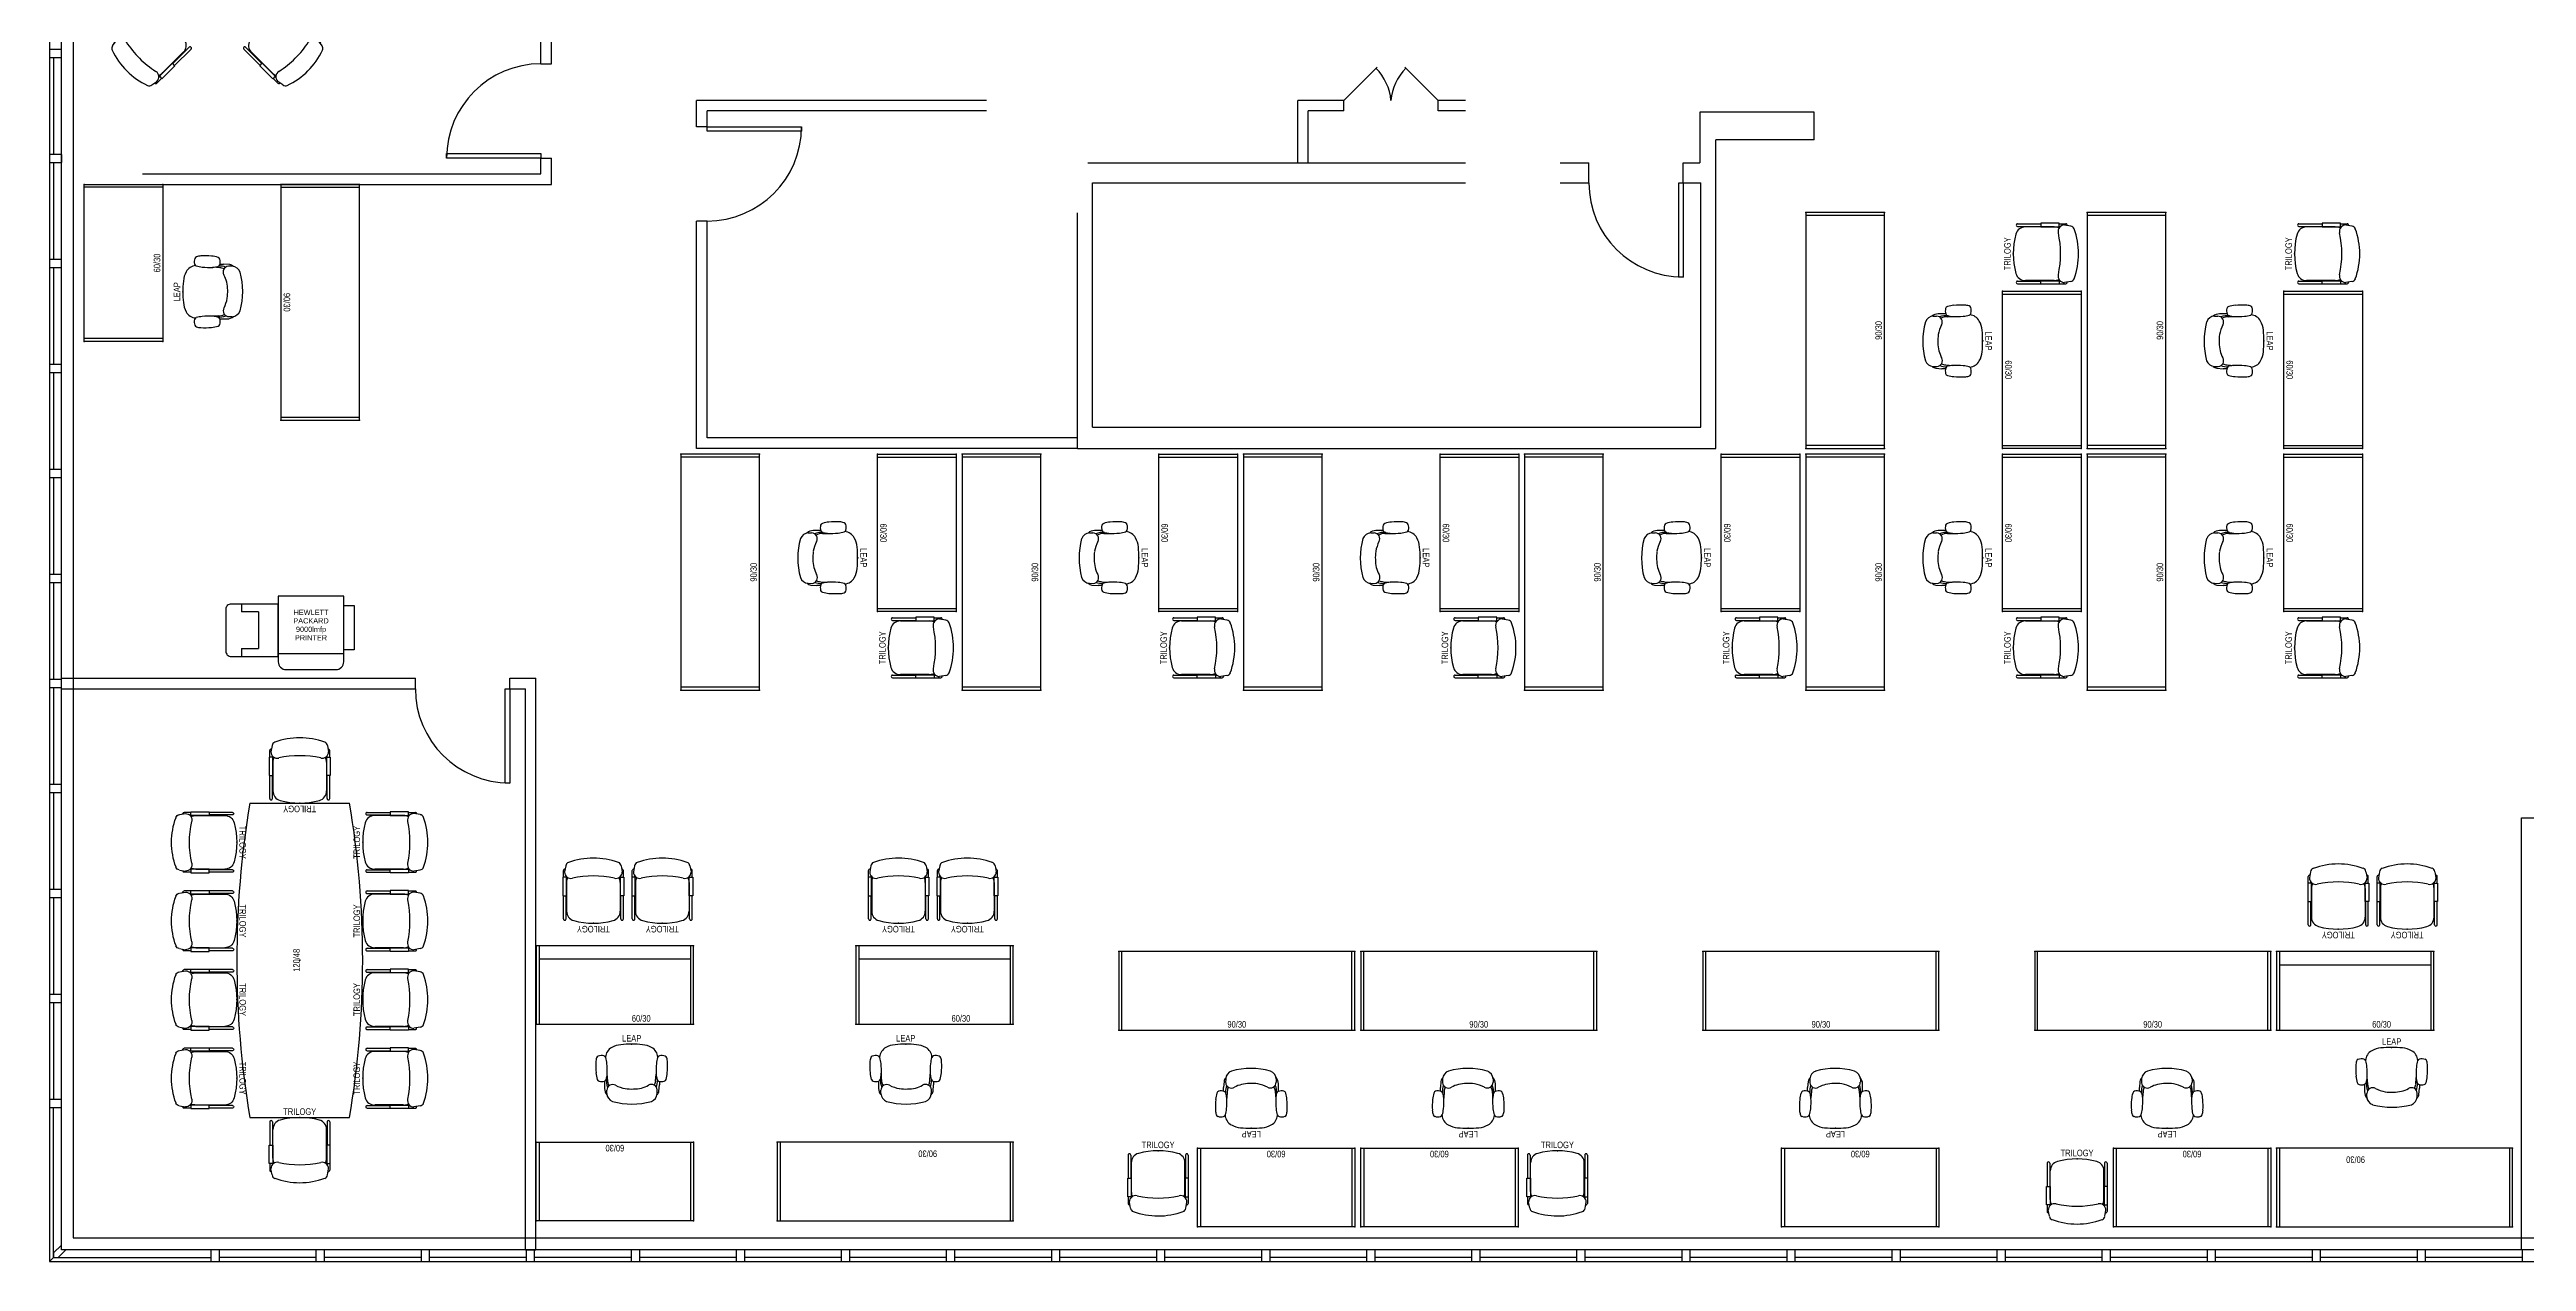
# Model space of a CAD drawing. Header units: inches. Extents: x 0 to 2565, y -97 to 1116.
# Drawn here: x 0 to 945, y 0 to 462 of the extents above; entities that cross this region are included whole.
import ezdxf
from ezdxf.enums import TextEntityAlignment as Align

# ---------------------------------------------------------------- set-up
doc = ezdxf.new("R2010")
doc.units = ezdxf.units.IN
doc.header["$MEASUREMENT"] = 0
for name, color, linetype in [('A-DOOR', 5, 'Continuous'), ('A-EQPM-MOVE', 5, 'Continuous'), ('A-EQPM-TEXT', 7, 'Continuous'), ('A-FURN', 1, 'Continuous'), ('A-FURN-P-FREE', 1, 'Continuous'), ('A-FURN-P-FREE-T', 7, 'Continuous'), ('A-FURN-P-SEAT', 1, 'Continuous'), ('A-FURN-P-SEAT-T', 7, 'Continuous'), ('A-GLAZ', 4, 'Continuous'), ('A-WALL-EXTR', 3, 'Continuous'), ('A-WALL-INTR', 3, 'Continuous')]:
    doc.layers.add(name, color=color, linetype=linetype)
doc.styles.add('Notes', font='ARIALN.TTF')
doc.styles.get("Standard").update_dxf_attribs({"font": 'arial.ttf'})

# ---------------------------------------------------------------- blocks, each defined once
blk = doc.blocks.new('P_9283A')
at = {"layer": 'A-FURN-P-FREE'}
for p, q in [((0, 0), (0, -30)), ((90, 0), (0, 0)), ((1.125, -30), (1.125, 0)), ((88.875, -30), (88.875, 0)), ((90, -30), (90, 0)), ((0, -30), (90, -30))]:
    blk.add_line(p, q, dxfattribs=at)
for p in [(0, 0), (90, 0), (0, -30), (90, -30)]:
    blk.add_point(p, dxfattribs=at)
at = {"layer": 'A-FURN-P-FREE-T', "style": 'Notes', "flags": 1}
for tag in ['CAPPN', 'CAPMG', 'CAPMC', 'CAPQT', 'CAPDH', 'CAPGC']:
    blk.add_attdef(tag, (0, 0), '', height=0.001, dxfattribs=at)
at = {"layer": 'A-FURN-P-FREE-T', "style": 'Notes'}
blk.add_attdef('CAPTG', text='', height=2.5, dxfattribs=at).set_placement((45, -29), align=Align.CENTER)
blk = doc.blocks.new('P_9259A')
at = {"layer": 'A-FURN-P-FREE'}
for p, q in [((0, 0), (60, 0)), ((0, -30), (0, 0)), ((1.125, -30), (1.125, 0)), ((58.875, -30), (58.875, 0)), ((60, 0), (60, -30)), ((60, -30), (0, -30))]:
    blk.add_line(p, q, dxfattribs=at)
for p in [(0, 0), (60, 0), (0, -30), (60, -30)]:
    blk.add_point(p, dxfattribs=at)
at = {"layer": 'A-FURN-P-FREE-T', "style": 'Notes', "flags": 1}
for tag in ['CAPPN', 'CAPMG', 'CAPMC', 'CAPQT', 'CAPDH', 'CAPGC']:
    blk.add_attdef(tag, (0, 0), '', height=0.001, dxfattribs=at)
at = {"layer": 'A-FURN-P-FREE-T', "style": 'Notes'}
blk.add_attdef('CAPTG', text='', height=2.5, dxfattribs=at).set_placement((30, -29), align=Align.CENTER)
blk = doc.blocks.new('P_421482N')
at = {"layer": 'A-FURN-P-SEAT'}
for p, q in [((-11.44, -1.66), (-11.44, -10.5)), ((-10.44, -1.66), (-10.44, -10.5)), ((-10.22, -15.56), (-10.22, -4.62)), ((10.22, -15.56), (10.22, -4.62)), ((10.44, -1.66), (10.44, -10.5)), ((11.44, -1.66), (11.44, -10.5)), ((-11.62, -17.53), (-11.62, -10.5)), ((-11.62, -10.5), (-10.28, -10.5)), ((-10.28, -17.53), (-11.62, -17.53)), ((-11.44, -17.53), (-11.44, -20.09)), ((-10.44, -17.53), (-10.44, -17.94)), ((-10.28, -10.5), (-10.28, -17.53)), ((-10.28, -16.56), (-10.12, -16.53)), ((10.28, -16.56), (10.12, -16.53)), ((10.28, -10.5), (10.28, -17.53)), ((11.62, -10.5), (10.28, -10.5)), ((10.28, -17.53), (11.62, -17.53)), ((10.44, -17.53), (10.44, -17.94)), ((11.44, -17.53), (11.44, -20.09)), ((11.62, -17.53), (11.62, -10.5)), ((-10.56, -21.91), (-10.97, -19.56)), ((10.56, -21.91), (10.97, -19.56))]:
    blk.add_line(p, q, dxfattribs=at)
for centre, radius, start, end in [((0, -28.62), 28.62, 74.81071, 105.18413), ((-10.94, -1.66), 0.498, 359.9928, 180.00719), ((-6.53, -4.56), 3.7, 105.18432, 180.7989), ((6.53, -4.56), 3.7, 359.2011, 74.81568), ((10.94, -1.66), 0.498, 359.9928, 180.00719), ((-8.53, -19.56), 2.46, 77.80758, 179.93267), ((-5.88, -15.56), 4.35, 179.99962, 206.00278), ((0, 19.84), 37.88, 257.80759, 282.19241), ((8.53, -19.56), 2.46, 0.06733, 102.19242), ((5.88, -15.56), 4.35, 333.99721, 0.00038), ((-10.94, -20.09), 0.5, 180.00001, 282.36398), ((-8.97, -21.72), 1.59, 187.74627, 249.92944), ((0, 2.88), 27.75, 249.9202, 290.07048), ((8.97, -21.72), 1.59, 290.07057, 352.25373), ((10.94, -20.09), 0.5, 257.63602, 0)]:
    blk.add_arc(centre, radius, start, end, dxfattribs=at)
blk.add_point((0, 0), dxfattribs=at)
at = {"layer": 'A-FURN-P-SEAT-T', "style": 'Notes'}
blk.add_attdef('CAPTG', text='', height=2.5, dxfattribs=at).set_placement((0, 1), align=Align.CENTER)
at = {"layer": 'A-FURN-P-SEAT-T', "style": 'Notes', "flags": 1}
for tag in ['CAPMC', 'CAPQT', 'CAPDH', 'CAPGC']:
    blk.add_attdef(tag, (0, 0), '', height=0.001, dxfattribs=at)
for tag, p in [('CAPMG', (0, -4.88)), ('CAPPN', (0, -2.65))]:
    blk.add_attdef(tag, text='', height=1.5, dxfattribs=at).set_placement(p, align=Align.CENTER)
blk = doc.blocks.new('P_462LEAP9L')
at = {"layer": 'A-FURN-P-SEAT'}
for p, q in [((-10.34375, -14.09375), (-10.34375, -16.90625)), ((-9.5, -18.875), (-9.5, -17.59375)), ((-9.21875, -13.4375), (-9.3125, -10.46875)), ((9.15625, -14.0625), (9.34375, -11.46875)), ((9.75, -18.875), (9.78125, -17.40625)), ((10.40625, -17.90625), (10.59375, -15.53125)), ((10.59375, -14.15625), (10.59375, -15.53125))]:
    blk.add_line(p, q, dxfattribs=at)
for centre, radius, start, end in [((12.28125, -8.46875), 25.98489, 176.57120906, 185.47033084), ((-6.15625, -7.34375), 7.54303, 163.34267626, 176.57131835), ((-12.40625, -5.46875), 1, 110.36924536, 163.34267626), ((-11.5, -7.9375), 3.60212, 75.38580874, 110.3701811), ((-10.84375, -5.40625), 1, 16.20033957, 75.38580874), ((-5.40625, -5.3125), 4.60309, 118.75166333, 175.08959077), ((-22.1875, -8.6875), 12.82375, 5.83463616, 16.20033957), ((-37.0625, -10.21875), 27.76665, 357.45606508, 5.83460842), ((-3.25, -9.21875), 9.05777, 95.41733289, 118.75175895), ((0, -43.46875), 43.46307, 84.58250819, 95.41755829), ((3.25, -9.21875), 9.05777, 61.24823923, 84.58267212), ((5.40625, -5.3125), 4.60309, 4.91041125, 61.24833485), ((37.0625, -10.21875), 27.76665, 174.16539787, 182.54394995), ((22.1875, -8.6875), 12.82375, 163.7996569, 174.16537055), ((10.84375, -5.40625), 1, 104.61419627, 163.7996569), ((11.5, -7.9375), 3.60212, 69.62982391, 104.61419627), ((12.40625, -5.46875), 1, 16.65732704, 69.63075281), ((6.15625, -7.34375), 7.54303, 3.42868602, 16.65732704), ((-12.28125, -8.46875), 25.98489, 354.52965687, 3.42879168), ((0.21875, -9.625), 13.88466, 185.47035816, 195.93930329), ((-12.15625, -13.15625), 1, 195.93930329, 254.01743999), ((-11.46875, -10.6875), 3.57363, 254.01735803, 289.17264221), ((-6.71875, -16.9375), 3.62425, 179.61516483, 221.21343476), ((-10.625, -13.125), 1, 289.17215044, 347.01849784), ((-24.4375, -9.9375), 15.1794, 347.01847052, 354.21563209), ((-3.03125, -14), 6.60861, 172.57800727, 202.01037157), ((-6, -18.53125), 3.53954, 185.25203799, 248.41993604), ((-7.25, -17.625), 2.22994, 60.32268713, 179.23734609), ((-4.40625, -13.59375), 4.81682, 178.03851128, 208.27290372), ((1.03125, -0.625), 16.70801, 244.47096655, 257.95397853), ((0, 1.0625), 18.17117, 262.26661462, 281.8116927), ((-1.65625, 1.15625), 18.68013, 286.74199645, 295.60381173), ((7.5625, -17.5625), 2.21245, 4.29278328, 121.46600782), ((6.28125, -18.59375), 3.47662, 290.94032249, 355.38766523), ((3.84375, -13.5625), 5.35026, 336.32575473, 354.35638863), ((24.4375, -9.9375), 15.1794, 185.78436927, 192.98151719), ((2.96875, -14.09375), 6.84958, 340.41810355, 3.21448339), ((10.625, -13.125), 1, 192.98151719, 250.82785093), ((7.84375, -17.46875), 2.60135, 315.24921163, 350.23830366), ((11.46875, -10.6875), 3.57363, 250.82735915, 285.98264334), ((12.15625, -13.15625), 1, 285.98253406, 344.06069808), ((-0.21875, -9.625), 13.88466, 344.06069808, 354.52965687), ((0.125, 5.125), 27.96808, 254.63207505, 285.36792632)]:
    blk.add_arc(centre, radius, start, end, dxfattribs=at)
blk.add_point((0, 0), dxfattribs=at)
at = {"layer": 'A-FURN-P-SEAT-T', "style": 'Notes'}
blk.add_attdef('CAPTG', text='', height=2.5, dxfattribs=at).set_placement((0, 1), align=Align.CENTER)
at = {"layer": 'A-FURN-P-SEAT-T', "style": 'Notes', "flags": 1}
for tag in ['CAPPN', 'CAPMG', 'CAPMC', 'CAPQT', 'CAPDH', 'CAPGC']:
    blk.add_attdef(tag, (0, 0), '', height=0.001, dxfattribs=at)
blk = doc.blocks.new('P_9259AR')
at = {"layer": 'A-FURN-P-FREE'}
for p, q in [((60, 0), (0, 0)), ((0, 0), (0, -30)), ((1.125, 0), (1.125, -30)), ((58.875, 0), (58.875, -30)), ((60, -30), (60, 0)), ((1.125, -5), (58.875, -5)), ((0, -30), (60, -30))]:
    blk.add_line(p, q, dxfattribs=at)
for p in [(0, 0), (60, 0), (0, -30), (60, -30)]:
    blk.add_point(p, dxfattribs=at)
at = {"layer": 'A-FURN-P-FREE-T', "style": 'Notes', "flags": 1}
for tag in ['CAPPN', 'CAPMG', 'CAPMC', 'CAPQT', 'CAPDH', 'CAPGC']:
    blk.add_attdef(tag, (0, 0), '', height=0.001, dxfattribs=at)
at = {"layer": 'A-FURN-P-FREE-T', "style": 'Notes'}
blk.add_attdef('CAPTG', text='', height=2.5, dxfattribs=at).set_placement((30, -29), align=Align.CENTER)
blk = doc.blocks.new('P_851204838')
at = {"layer": 'A-FURN-P-FREE'}
for p, q in [((-60, 19), (-60, -19)), ((60, 19), (60, -19))]:
    blk.add_line(p, q, dxfattribs=at)
for centre, start, end in [((0, -338.5), 80.47272, 99.52728), ((0, 338.5), 260.47271, 279.52729)]:
    blk.add_arc(centre, 362.5, start, end, dxfattribs=at)
blk.add_point((0, 0), dxfattribs=at)
at = {"layer": 'A-FURN-P-FREE-T', "style": 'Notes'}
blk.add_attdef('CAPTG', text='', height=2.5, dxfattribs=at).set_placement((0, 0), align=Align.CENTER)
at = {"layer": 'A-FURN-P-FREE-T', "style": 'Notes', "flags": 1}
for tag in ['CAPPN', 'CAPMG', 'CAPMC', 'CAPQT', 'CAPDH', 'CAPGC']:
    blk.add_attdef(tag, (0, 0), '', height=0.001, dxfattribs=at)
blk = doc.blocks.new('hp9000lmfp')
at = {"layer": 'A-EQPM-MOVE'}
for p, q in [((25, 0), (0, 0)), ((0, 0), (0, -25)), ((25, -25), (25, 0)), ((-14, -3), (-14, -6)), ((-7.5, -6), (-14, -6)), ((-7.5, -6), (-7.5, -20)), ((-14, -20), (-7.5, -20)), ((-14, -20), (-14, -23))]:
    blk.add_line(p, q, dxfattribs=at)
for points in [[(0, -3), (-18, -3, 0.414214), (-20, -5), (-20, -21, 0.414214), (-18, -23), (0, -23)], [(3, -28), (22, -28, 0.414214), (25, -25), (25, -22), (0, -22), (0, -25, 0.414214)]]:
    blk.add_lwpolyline(points, format="xyb", close=True, dxfattribs=at)
blk.add_lwpolyline([(25, -3.5), (29, -3.5), (29, -20.5), (25, -20.5)], close=True, dxfattribs=at)
at = {"layer": 'A-EQPM-TEXT'}
for s, p in [('PACKARD', (12.5, -9.38)), ('HEWLETT', (12.5, -6.14)), ('PRINTER', (12.5, -15.86)), ('9000lmfp', (12.5, -12.62))]:
    blk.add_text(s, height=2, dxfattribs=at).set_placement(p, align=Align.MIDDLE_CENTER)
blk = doc.blocks.new('corner')
at = {"layer": 'A-GLAZ'}
blk.add_lwpolyline([(0, 1.75), (0, 0), (-1.75, 0), (-4.75, 3), (-3, 3), (-3, 4.75)], close=True, dxfattribs=at)

msp = doc.modelspace()

# ---------------------------------------------------------------- linework, layer by layer
at = {"layer": 'A-DOOR'}
for p, q in [((493.52, 443), (506.25, 455.73)), ((529.52, 443), (516.79, 455.73)), ((250.75, 433), (286.75, 433)), ((250.75, 431.25), (250.75, 433)), ((286.75, 431.25), (250.75, 431.25)), ((286.75, 433), (286.75, 431.25)), ((151.4, 422.75), (187.4, 422.75)), ((151.4, 421), (151.4, 422.75)), ((187.4, 421), (151.4, 421)), ((187.4, 422.75), (187.4, 421)), ((621.25, 375.63), (621.25, 411.63)), ((621.25, 411.63), (623, 411.63)), ((623, 411.63), (623, 375.63)), ((623, 375.63), (621.25, 375.63)), ((173.75, 182.57), (173.75, 218.57)), ((173.75, 218.57), (175.5, 218.57)), ((175.5, 218.57), (175.5, 182.57)), ((175.5, 182.57), (173.75, 182.57))]:
    msp.add_line(p, q, dxfattribs=at)
for centre, radius, start, end in [((187.4, 421), 36, 90, 180), ((491.85, 441.33), 19.74, 4.85928, 45), ((531.19, 441.33), 19.74, 135, 175.14072), ((250.75, 433), 36, 270, 0), ((623, 411.63), 36, 180, 270), ((175.5, 218.57), 36, 180, 270)]:
    msp.add_arc(centre, radius, start, end, dxfattribs=at)
at = {"layer": 'A-GLAZ'}
for p, q in [((4.5, 4.5), (4.5, 582.87)), ((0, 459.44), (4.5, 459.44)), ((1.5, 459.44), (1.5, 422.4)), ((0, 419.38), (4.5, 419.38)), ((1.5, 419.38), (1.5, 382.34)), ((0, 379.32), (4.5, 379.32)), ((1.5, 379.32), (1.5, 342.27)), ((0, 339.26), (4.5, 339.26)), ((1.5, 339.26), (1.5, 302.21)), ((0, 299.19), (4.5, 299.19)), ((1.5, 299.19), (1.5, 262.15)), ((0, 259.13), (4.5, 259.13)), ((1.5, 259.13), (1.5, 222.09)), ((0, 219.07), (4.5, 219.07)), ((1.5, 219.07), (1.5, 182.02)), ((0, 179.01), (4.5, 179.01)), ((1.5, 179.01), (1.5, 141.96)), ((0, 138.94), (4.5, 138.94)), ((1.5, 138.94), (1.5, 101.9)), ((0, 98.88), (4.5, 98.88)), ((1.5, 98.88), (1.5, 61.84)), ((0, 58.82), (4.5, 58.82)), ((1.5, 1.5), (1.5, 58.8)), ((0, 0), (1.5, 1.5)), ((1.5, 1.5), (61.65, 1.5)), ((1089.39, 4.5), (4.5, 4.5)), ((61.66, 0), (61.66, 4.5)), ((101.72, 1.5), (64.66, 1.5)), ((101.72, 0), (101.72, 4.5)), ((141.79, 1.5), (104.72, 1.5)), ((141.79, 0), (141.79, 4.5)), ((181.85, 1.5), (144.79, 1.5)), ((181.85, 0), (181.85, 4.5)), ((221.91, 1.5), (184.85, 1.5)), ((221.91, 0), (221.91, 4.5)), ((261.97, 1.5), (224.91, 1.5)), ((261.97, 0), (261.97, 4.5)), ((302.04, 1.5), (264.97, 1.5)), ((302.04, 0), (302.04, 4.5)), ((342.1, 1.5), (305.04, 1.5)), ((342.1, 0), (342.1, 4.5)), ((382.16, 1.5), (345.1, 1.5)), ((382.16, 0), (382.16, 4.5)), ((422.22, 1.5), (385.16, 1.5)), ((422.22, 0), (422.22, 4.5)), ((462.29, 1.5), (425.22, 1.5)), ((462.29, 0), (462.29, 4.5)), ((502.35, 1.5), (465.29, 1.5)), ((502.35, 0), (502.35, 4.5)), ((542.41, 1.5), (505.35, 1.5)), ((542.41, 0), (542.41, 4.5)), ((582.47, 1.5), (545.41, 1.5)), ((582.47, 0), (582.47, 4.5)), ((622.54, 1.5), (585.47, 1.5)), ((622.54, 0), (622.54, 4.5)), ((662.6, 1.5), (625.54, 1.5)), ((662.6, 0), (662.6, 4.5)), ((702.66, 1.5), (665.6, 1.5)), ((702.66, 0), (702.66, 4.5)), ((742.72, 1.5), (705.66, 1.5)), ((742.72, 0), (742.72, 4.5)), ((782.79, 1.5), (745.72, 1.5)), ((782.79, 0), (782.79, 4.5)), ((822.85, 1.5), (785.79, 1.5)), ((822.85, 0), (822.85, 4.5)), ((862.91, 1.5), (825.85, 1.5)), ((862.91, 0), (862.91, 4.5)), ((902.97, 1.5), (865.91, 1.5)), ((902.97, 0), (902.97, 4.5)), ((943.04, 1.5), (905.97, 1.5)), ((943.04, 0), (943.04, 4.5))]:
    msp.add_line(p, q, dxfattribs=at)
for points in [[(4.5, 462.44), (0, 462.44)], [(4.5, 422.38), (0, 422.38)], [(4.5, 382.32), (0, 382.32)], [(4.5, 342.26), (0, 342.26)], [(4.5, 302.19), (0, 302.19)], [(4.5, 262.13), (0, 262.13)], [(4.5, 222.07), (0, 222.07)], [(4.5, 182.01), (0, 182.01)], [(4.5, 141.94), (0, 141.94)], [(4.5, 101.88), (0, 101.88)], [(4.5, 61.82), (0, 61.82)], [(64.66, 4.5), (64.66, 0)], [(104.72, 4.5), (104.72, 0)], [(144.79, 4.5), (144.79, 0)], [(184.85, 4.5), (184.85, 0)], [(224.91, 4.5), (224.91, 0)], [(264.97, 4.5), (264.97, 0)], [(305.04, 4.5), (305.04, 0)], [(345.1, 4.5), (345.1, 0)], [(385.16, 4.5), (385.16, 0)], [(425.22, 4.5), (425.22, 0)], [(465.29, 4.5), (465.29, 0)], [(505.35, 4.5), (505.35, 0)], [(545.41, 4.5), (545.41, 0)], [(585.47, 4.5), (585.47, 0)], [(625.54, 4.5), (625.54, 0)], [(665.6, 4.5), (665.6, 0)], [(705.66, 4.5), (705.66, 0)], [(745.72, 4.5), (745.72, 0)], [(785.79, 4.5), (785.79, 0)], [(825.85, 4.5), (825.85, 0)], [(865.91, 4.5), (865.91, 0)], [(905.97, 4.5), (905.97, 0)]]:
    msp.add_lwpolyline(points, dxfattribs=at)
at = {"layer": 'A-WALL-EXTR'}
for p, q in [((0, 587.37), (0, 0)), ((9, 578.37), (9, 9)), ((0, 0), (1084.89, 0)), ((9, 9), (1090.62, 9))]:
    msp.add_line(p, q, dxfattribs=at)
at = {"layer": 'A-WALL-INTR'}
for p, q in [((187.4, 457), (187.4, 553.67)), ((191.4, 457), (191.4, 553.67)), ((187.4, 457), (191.4, 457)), ((357.25, 443), (246.75, 443)), ((246.75, 433), (246.75, 443)), ((357.25, 439), (250.75, 439)), ((250.75, 433), (250.75, 439)), ((476, 419.25), (476, 443)), ((493.52, 443), (476, 443)), ((480, 419.25), (480, 439)), ((493.52, 439), (480, 439)), ((493.52, 439), (493.52, 443)), ((540, 443), (529.52, 443)), ((529.52, 439), (529.52, 443)), ((540, 439), (529.52, 439)), ((629.29, 438.5), (629.29, 419.25)), ((672.87, 438.5), (629.29, 438.5)), ((672.87, 428), (672.87, 438.5)), ((250.75, 433), (246.75, 433)), ((635.38, 310.25), (635.38, 428)), ((672.87, 428), (635.38, 428)), ((4.5, 422.38), (4.5, 419.38)), ((187.4, 415), (187.4, 421)), ((187.4, 421), (191.4, 421)), ((191.4, 411), (191.4, 421)), ((396, 419.25), (540, 419.25)), ((576, 419.25), (587, 419.25)), ((587, 411.63), (587, 419.25)), ((623, 411.63), (623, 419.25)), ((623, 419.25), (629.29, 419.25)), ((35.5, 415), (187.4, 415)), ((35.5, 411), (191.4, 411)), ((397.69, 318.37), (397.69, 411.63)), ((397.69, 411.63), (540, 411.63)), ((576, 411.63), (587, 411.63)), ((623, 411.63), (629.69, 411.63)), ((629.69, 318.37), (629.69, 411.63)), ((246.75, 310.25), (246.75, 397)), ((250.75, 397), (246.75, 397)), ((250.75, 314.25), (250.75, 397)), ((392, 310.25), (392, 400.13)), ((392, 314.25), (250.75, 314.25)), ((397.69, 318.37), (629.69, 318.37)), ((392, 310.25), (246.75, 310.25)), ((392, 310.25), (635.38, 310.25)), ((4.5, 222.57), (139.5, 222.57)), ((4.5, 219.07), (4.5, 222.07)), ((4.5, 218.57), (139.5, 218.57)), ((139.5, 218.57), (139.5, 222.57)), ((175.5, 218.57), (175.5, 222.57)), ((175.5, 222.57), (185.5, 222.57)), ((175.5, 218.57), (181.5, 218.57)), ((181.5, 4.5), (181.5, 218.57)), ((185.5, 4.5), (185.5, 222.57)), ((942.69, 4.5), (942.69, 169.31)), ((942.69, 169.31), (952.69, 169.31)), ((185.5, 4.5), (181.5, 4.5)), ((181.5, 4.5), (185.5, 4.5))]:
    msp.add_line(p, q, dxfattribs=at)

# ---------------------------------------------------------------- block references
at = {"layer": 'A-EQPM-MOVE'}
msp.add_blockref('hp9000lmfp', (87.21, 253.84), dxfattribs=at)
at = {"layer": 'A-FURN'}
for name, p, rotation, values in [('P_421482N', (47.03, 471.89), 314.9999999999999, {'CAPTG': 'TRILOGY'}), ('P_421482N', (80.97, 471.89), 45, {'CAPTG': 'TRILOGY'}), ('P_9259A', (13.25, 351), 90, {'CAPTG': '60/30'}), ('P_9283A', (118.25, 411), 270, {'CAPTG': '90/30'}), ('P_9283A', (669.75, 310.25), 90, {'CAPTG': '90/30'}), ('P_9283A', (777, 310.25), 90, {'CAPTG': '90/30'}), ('P_421482N', (748.84, 384.51), 90, {'CAPTG': 'TRILOGY'}), ('P_421482N', (856.09, 384.51), 90, {'CAPTG': 'TRILOGY'}), ('P_462LEAP9L', (50.83, 370.01), 90, {'CAPTG': 'LEAP'}), ('P_9259A', (774.75, 370.25), 270, {'CAPTG': '60/30'}), ('P_9259A', (882, 370.25), 270, {'CAPTG': '60/30'}), ('P_462LEAP9L', (737.17, 351.24), 270, {'CAPTG': 'LEAP'}), ('P_462LEAP9L', (844.42, 351.24), 270, {'CAPTG': 'LEAP'}), ('P_9283A', (240.75, 218), 90, {'CAPTG': '90/30'}), ('P_9259A', (345.75, 308), 270, {'CAPTG': '60/30'}), ('P_9283A', (348, 218), 90, {'CAPTG': '90/30'}), ('P_9259A', (453, 308), 270, {'CAPTG': '60/30'}), ('P_9283A', (455.25, 218), 90, {'CAPTG': '90/30'}), ('P_9259A', (560.25, 308), 270, {'CAPTG': '60/30'}), ('P_9283A', (562.5, 218), 90, {'CAPTG': '90/30'}), ('P_9259A', (667.5, 308), 270, {'CAPTG': '60/30'}), ('P_9283A', (669.75, 218), 90, {'CAPTG': '90/30'}), ('P_9259A', (774.75, 308), 270, {'CAPTG': '60/30'}), ('P_9283A', (777, 218), 90, {'CAPTG': '90/30'}), ('P_9259A', (882, 308), 270, {'CAPTG': '60/30'}), ('P_462LEAP9L', (308.17, 268.52), 270, {'CAPTG': 'LEAP'}), ('P_462LEAP9L', (415.42, 268.52), 270, {'CAPTG': 'LEAP'}), ('P_462LEAP9L', (522.67, 268.52), 270, {'CAPTG': 'LEAP'}), ('P_462LEAP9L', (629.92, 268.52), 270, {'CAPTG': 'LEAP'}), ('P_462LEAP9L', (737.17, 268.52), 270, {'CAPTG': 'LEAP'}), ('P_462LEAP9L', (844.42, 268.52), 270, {'CAPTG': 'LEAP'}), ('P_421482N', (319.84, 234.17), 90, {'CAPTG': 'TRILOGY'}), ('P_421482N', (427.09, 234.17), 90, {'CAPTG': 'TRILOGY'}), ('P_421482N', (534.34, 234.17), 90, {'CAPTG': 'TRILOGY'}), ('P_421482N', (641.59, 234.17), 90, {'CAPTG': 'TRILOGY'}), ('P_421482N', (748.84, 234.17), 90, {'CAPTG': 'TRILOGY'}), ('P_421482N', (856.09, 234.17), 90, {'CAPTG': 'TRILOGY'}), ('P_421482N', (95.41, 174.94), 180, {'CAPTG': 'TRILOGY'}), ('P_851204838', (95.41, 114.94), 90, {'CAPTG': '120/48'}), ('P_421482N', (119.41, 159.94), 90, {'CAPTG': 'TRILOGY'}), ('P_421482N', (207.39, 129.06), 180, {'CAPTG': 'TRILOGY'}), ('P_421482N', (233.66, 129.06), 180, {'CAPTG': 'TRILOGY'}), ('P_421482N', (323.74, 129.06), 180, {'CAPTG': 'TRILOGY'}), ('P_421482N', (350, 129.06), 180, {'CAPTG': 'TRILOGY'}), ('P_421482N', (872.78, 126.81), 180, {'CAPTG': 'TRILOGY'}), ('P_421482N', (899.05, 126.81), 180, {'CAPTG': 'TRILOGY'}), ('P_421482N', (119.41, 129.94), 90, {'CAPTG': 'TRILOGY'}), ('P_421482N', (119.41, 99.94), 90, {'CAPTG': 'TRILOGY'}), ('P_421482N', (119.41, 69.94), 90, {'CAPTG': 'TRILOGY'}), ('P_462LEAP9L', (458.27, 50.83), 180, {'CAPTG': 'LEAP'}), ('P_462LEAP9L', (540.99, 50.83), 180, {'CAPTG': 'LEAP'}), ('P_462LEAP9L', (681.02, 50.83), 180, {'CAPTG': 'LEAP'}), ('P_462LEAP9L', (807.52, 50.83), 180, {'CAPTG': 'LEAP'}), ('P_9259A', (245.59, 15.5), 180, {'CAPTG': '60/30'}), ('P_9259A', (497.75, 13.25), 180, {'CAPTG': '60/30'}), ('P_9259A', (560, 13.25), 180, {'CAPTG': '60/30'}), ('P_9259A', (720.5, 13.25), 180, {'CAPTG': '60/30'}), ('P_9259A', (847, 13.25), 180, {'CAPTG': '60/30'})]:
    msp.add_blockref(name, p, dxfattribs=dict(at, rotation=rotation)).add_auto_attribs(values)
ref = msp.add_blockref('P_421482N', (71.41, 159.94), dxfattribs=dict(at, xscale=-1, rotation=270))
ref.add_attrib('CAPTG', 'TRILOGY', dxfattribs={"layer": 'A-FURN-P-SEAT-T', "height": 2.5, "rotation": 270, "style": 'Notes'}).set_placement((72.41, 159.94), align=Align.CENTER)
ref = msp.add_blockref('P_421482N', (71.41, 129.94), dxfattribs=dict(at, xscale=-1, rotation=270))
ref.add_attrib('CAPTG', 'TRILOGY', dxfattribs={"layer": 'A-FURN-P-SEAT-T', "height": 2.5, "rotation": 270, "style": 'Notes'}).set_placement((72.41, 129.94), align=Align.CENTER)
ref = msp.add_blockref('P_9259AR', (185.59, 120.5), dxfattribs=at)
ref.add_attrib('CAPTG', '60/30', dxfattribs={"layer": 'A-FURN-P-FREE-T', "height": 2.5, "style": 'Notes'}).set_placement((225.64, 91.5), align=Align.CENTER)
ref = msp.add_blockref('P_9259AR', (307.5, 120.5), dxfattribs=at)
ref.add_attrib('CAPTG', '60/30', dxfattribs={"layer": 'A-FURN-P-FREE-T', "height": 2.5, "style": 'Notes'}).set_placement((347.55, 91.5), align=Align.CENTER)
for name, p, values in [('P_9283A', (407.75, 118.25), {'CAPTG': '90/30'}), ('P_9283A', (500, 118.25), {'CAPTG': '90/30'}), ('P_9283A', (630.5, 118.25), {'CAPTG': '90/30'}), ('P_9283A', (757, 118.25), {'CAPTG': '90/30'}), ('P_462LEAP9L', (221.98, 82.92), {'CAPTG': 'LEAP'}), ('P_462LEAP9L', (326.51, 82.92), {'CAPTG': 'LEAP'}), ('P_462LEAP9L', (893.13, 81.67), {'CAPTG': 'LEAP'}), ('P_421482N', (95.41, 54.94), {'CAPTG': 'TRILOGY'}), ('P_421482N', (422.75, 42.25), {'CAPTG': 'TRILOGY'}), ('P_421482N', (575, 42.25), {'CAPTG': 'TRILOGY'}), ('P_421482N', (773.17, 39.16), {'CAPTG': 'TRILOGY'})]:
    msp.add_blockref(name, p, dxfattribs=at).add_auto_attribs(values)
ref = msp.add_blockref('P_9259AR', (849.25, 118.25), dxfattribs=at)
ref.add_attrib('CAPTG', '60/30', dxfattribs={"layer": 'A-FURN-P-FREE-T', "height": 2.5, "style": 'Notes'}).set_placement((889.3, 89.25), align=Align.CENTER)
ref = msp.add_blockref('P_421482N', (71.41, 99.94), dxfattribs=dict(at, xscale=-1, rotation=270))
ref.add_attrib('CAPTG', 'TRILOGY', dxfattribs={"layer": 'A-FURN-P-SEAT-T', "height": 2.5, "rotation": 270, "style": 'Notes'}).set_placement((72.41, 99.94), align=Align.CENTER)
ref = msp.add_blockref('P_421482N', (71.41, 69.94), dxfattribs=dict(at, xscale=-1, rotation=270))
ref.add_attrib('CAPTG', 'TRILOGY', dxfattribs={"layer": 'A-FURN-P-SEAT-T', "height": 2.5, "rotation": 270, "style": 'Notes'}).set_placement((72.41, 69.94), align=Align.CENTER)
ref = msp.add_blockref('P_9283A', (367.5, 15.5), dxfattribs=dict(at, rotation=180))
ref.add_attrib('CAPTG', '90/30', dxfattribs={"layer": 'A-FURN-P-FREE-T', "height": 2.5, "rotation": 180, "style": 'Notes'}).set_placement((334.87, 42.35), align=Align.CENTER)
ref = msp.add_blockref('P_9283A', (939.25, 13.25), dxfattribs=dict(at, rotation=180))
ref.add_attrib('CAPTG', '90/30', dxfattribs={"layer": 'A-FURN-P-FREE-T', "height": 2.5, "rotation": 180, "style": 'Notes'}).set_placement((879.37, 40.1), align=Align.CENTER)
at = {"layer": 'A-GLAZ', "xscale": -1}
msp.add_blockref('corner', (1.5, 1.5), dxfattribs=at)

doc.saveas('drawing.dxf')
